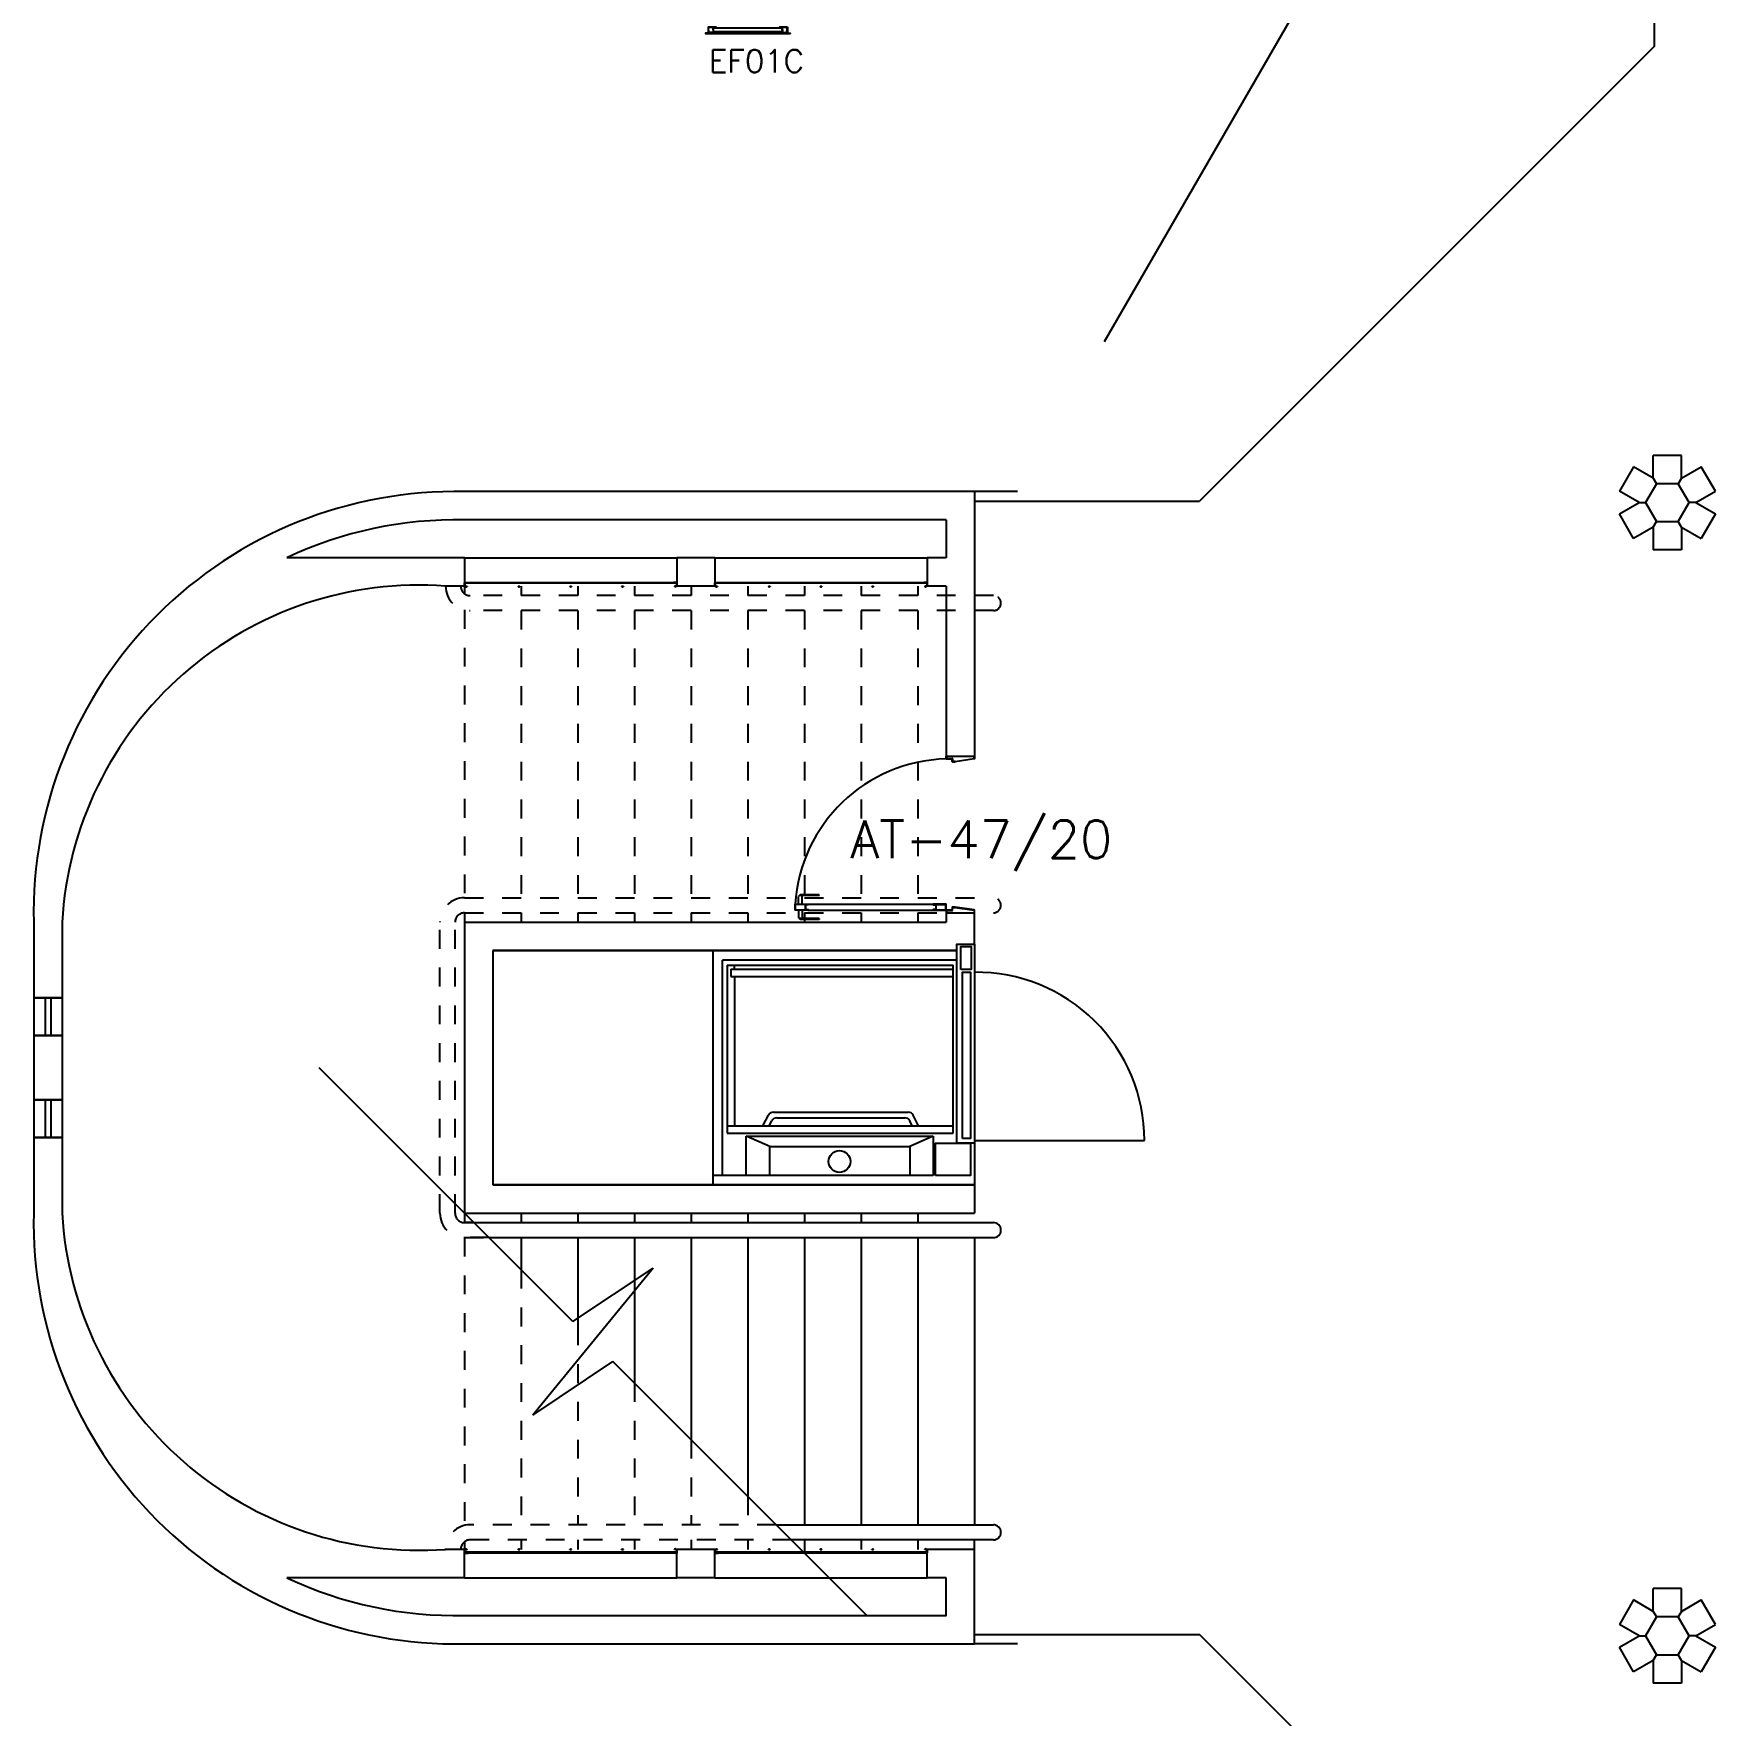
# Model space of a CAD drawing. Header units: millimetres. Extents: x 2046 to 2564, y 885 to 1120.
# Drawn here: x 2273.51 to 2282.41, y 940.35 to 949.25 of the extents above; entities that cross this region are included whole.
import ezdxf

# ---------------------------------------------------------------- set-up
doc = ezdxf.new("R2010")
doc.units = ezdxf.units.MM
doc.header["$LTSCALE"] = 10
doc.linetypes.add('DASHDOT2', pattern=[0.5, 0.25, -0.125, 0, -0.125])
doc.linetypes.add('HIDDEN', pattern=[0.375, 0.25, -0.125])
for name, color, linetype in [('AR-ALV-C', 2, 'Continuous'), ('AR-ALV-H', 1, 'Continuous'), ('AR-ALV-V', 2, 'Continuous'), ('AR-CORRIMAO-V', 52, 'Continuous'), ('AR-DASH', 1, 'DASHDOT2'), ('AR-ELEV1', 1, 'Continuous'), ('AR-ELEV2', 2, 'Continuous'), ('AR-ELEV3', 2, 'Continuous'), ('AR-ELEVADOR', 1, 'Continuous'), ('AR-ESQ', 1, 'Continuous'), ('AR-ESQUADRIA-C', 1, 'Continuous'), ('AR-ESTMA-C', 3, 'Continuous'), ('AR-PISO', 1, 'Continuous'), ('AR-PISO-V1', 2, 'Continuous'), ('AR-PROJ', 1, 'HIDDEN'), ('AR-REV', 2, 'Continuous'), ('DET-ESQ-V01', 1, 'Continuous'), ('DET-VIDRO-FERR-V', 2, 'Continuous'), ('DT-ESQ-CHAPA DOBRADA-C', 1, 'Continuous'), ('DT-ESQ-CHAPA DOBRADA-V', 2, 'Continuous'), ('DT-ESQ-PERFIL CADEIRA-C', 2, 'Continuous'), ('DT-ESQ-PERFIL CADEIRA-V', 1, 'Continuous'), ('DT-ESQ-PERFIL U-C', 2, 'Continuous'), ('DT-ESQ-VENEZIANA-C', 1, 'Continuous'), ('DT-ESQ-VENEZIANA-V', 1, 'Continuous'), ('DT-TXTESQ', 2, 'Continuous'), ('DT-TXTMOD', 1, 'Continuous'), ('ENDEREÇO', 2, 'Continuous'), ('maçaneta', 1, 'Continuous'), ('projeção', 1, 'HIDDEN')]:
    doc.layers.add(name, color=color, linetype=linetype)
doc.styles.add('S10', font='simplex.shx', dxfattribs={"height": 0.1})
doc.styles.add('S12', font='simplex.shx', dxfattribs={"width": 1.1, "height": 0.12})
doc.styles.add('UNB1-100', font='simplex.shx', dxfattribs={"height": 0.2})

# ---------------------------------------------------------------- blocks, each defined once
blk = doc.blocks.new('EF01C-P')
at = {"layer": 'DT-ESQ-PERFIL CADEIRA-C', "ltscale": 0.1}
for points in [[(0.01, 0.0015), (0.01, 0.003), (0.0015, 0.003, 1), (0.0015, 0), (0.015, 0, 0.414214), (0.0165, 0.0015), (0.0165, 0.0335), (0.043, 0.0335)], [(0.043, 0.0065), (0.018, 0.0065), (0.018, 0.0165), (0.0165, 0.0165), (0.0165, 0.0065, 0.414214), (0.018, 0.005), (0.043, 0.005), (0.0565, 0.005, 1), (0.0565, 0.008), (0.043, 0.008), (0.043, 0.02), (0.043, 0.032), (0.0565, 0.032, 1), (0.0565, 0.035), (0.043, 0.035), (0.0165, 0.035, 0.414214), (0.015, 0.0335), (0.015, 0.0015), (0.0015, 0.0015)], [(0.0415, 0.02), (0.0415, 0.032, -0.414214), (0.043, 0.0335), (0.0565, 0.0335)], [(0.0415, 0.02), (0.0415, 0.008, 0.414214), (0.043, 0.0065), (0.0565, 0.0065)], [(0.407, 0.0065), (0.432, 0.0065), (0.432, 0.0165), (0.4335, 0.0165), (0.4335, 0.0065, -0.414214), (0.432, 0.005), (0.407, 0.005), (0.3935, 0.005, -1), (0.3935, 0.008), (0.407, 0.008), (0.407, 0.02), (0.407, 0.032), (0.3935, 0.032, -1), (0.3935, 0.035), (0.407, 0.035), (0.4335, 0.035, -0.414214), (0.435, 0.0335), (0.435, 0.0015), (0.4485, 0.0015)], [(0.4085, 0.02), (0.4085, 0.032, 0.414214), (0.407, 0.0335), (0.3935, 0.0335)], [(0.4085, 0.02), (0.4085, 0.008, -0.414214), (0.407, 0.0065), (0.3935, 0.0065)], [(0.44, 0.0015), (0.44, 0.003), (0.4485, 0.003, -1), (0.4485, 0), (0.435, 0, -0.414214), (0.4335, 0.0015), (0.4335, 0.0335), (0.407, 0.0335)]]:
    blk.add_lwpolyline(points, format="xyb", dxfattribs=at)
at = {"layer": 'DT-ESQ-PERFIL CADEIRA-V', "ltscale": 0.1}
blk.add_line((0.015, 0), (0.435, 0), dxfattribs=at)
at = {"layer": 'DT-ESQ-VENEZIANA-C', "ltscale": 0.1}
for p, q in [((0.043, 0.0105), (0.407, 0.0105)), ((0.043, 0.009), (0.407, 0.009))]:
    blk.add_line(p, q, dxfattribs=at)
at = {"layer": 'DT-ESQ-VENEZIANA-V', "ltscale": 0.1}
blk.add_line((0.043, 0.031), (0.407, 0.031), dxfattribs=at)
at = {"layer": 'DT-TXTESQ', "ltscale": 0.1, "style": 'S12'}
blk.add_text('EF01C', height=0.12, dxfattribs=at).set_placement((0.0192, -0.205))
at = {"layer": 'DT-TXTMOD', "ltscale": 0.1, "style": 'S10', "flags": 3}
blk.add_attdef('EF01C', (0.0208, -0.14), '', height=0.1, dxfattribs=at)
blk = doc.blocks.new('elev-plataforma-planta')
at = {"layer": 'AR-ELEV1'}
for p, q in [((0.3124, 1.3098), (0.3124, 0.1133)), ((1.1024, 1.2698), (0.3124, 1.2698)), ((1.1024, 1.2898), (1.1024, 0.1133)), ((1.1424, 1.2898), (1.1024, 1.2898)), ((1.1424, 1.2898), (1.1424, 0.1133)), ((1.1424, 1.2698), (1.1624, 1.2698)), ((0.05, 1.2094), (0.2579, 1.2094)), ((0.2027, 1.0831), (0.2579, 1.2094)), ((0.2579, 1.2094), (0.2579, 0.218)), ((0.0527, 1.0831), (0.2027, 1.0831)), ((0.2027, 1.0831), (0.2027, 0.3416)), ((0.3124, 1.0862), (0.3384, 1.0728)), ((0.3126, 1.1199), (0.3684, 1.0911)), ((0.3546, 1.0462), (0.3546, 0.3693)), ((0.3846, 1.0645), (0.3846, 0.351)), ((0.2027, 0.3416), (0.0527, 0.3416)), ((0.2579, 0.218), (0.2027, 0.3416)), ((0.3124, 0.3293), (0.3384, 0.3427)), ((0.3126, 0.2956), (0.3684, 0.3244)), ((0.2579, 0.218), (0.05, 0.218))]:
    blk.add_line(p, q, dxfattribs=at)
blk.add_lwpolyline([(1.1404, 0.0726), (1.2614, 0.0726), (1.2614, 0.0181), (1.1404, 0.0181)], close=True, dxfattribs=at)
blk.add_circle((0.1233, 0.715), 0.0578, dxfattribs=at)
for centre, start, end in [((0.3246, 1.0462), 0, 62.73251), ((0.3546, 1.0645), 0, 62.73251), ((0.3246, 0.3693), 297.26749, 0), ((0.3546, 0.351), 297.26749, 0)]:
    blk.add_arc(centre, 0.03, start, end, dxfattribs=at)
at = {"layer": 'AR-ELEV2'}
for p, q in [((1.1624, 1.3098), (0.2724, 1.3098)), ((0.2724, 1.3098), (0.2724, 0.1133)), ((1.1624, 1.3098), (1.1624, 0.1133)), ((0.2724, 0.1133), (0.3124, 0.1133)), ((0.3124, 0.1133), (1.1024, 0.1133)), ((1.1024, 0.1133), (1.1624, 0.1133))]:
    blk.add_line(p, q, dxfattribs=at)
for points in [[(0.05, 0.2056), (0.2212, 0.2056), (0.2212, 0.0211), (0.05, 0.0211)], [(0.2212, 0.0938), (1.2735, 0.0938), (1.2735, 0), (0.2212, 0)]]:
    blk.add_lwpolyline(points, close=True, dxfattribs=at)
at = {"layer": 'AR-ELEV3'}
for p, q in [((0, 0), (0, 1.3841)), ((0, 1.3841), (1.2397, 1.3841)), ((0.05, 0.218), (0.05, 1.3841)), ((1.2397, 0.0938), (1.2397, 1.3841)), ((0.05, 1.3341), (1.1897, 1.3341)), ((1.1897, 0.0938), (1.1897, 1.3341)), ((0.2212, 0), (0, 0))]:
    blk.add_line(p, q, dxfattribs=at)
blk.add_lwpolyline([(0.2454, 0.0635), (1.1253, 0.0635), (1.1253, 0.0211), (0.2454, 0.0211)], close=True, dxfattribs=at)
at = {"layer": 'projeção'}
blk.add_line((0.2353, 0), (0.2353, -0.9), dxfattribs=at)
blk.add_arc((0.2338, -0.0085), 0.8915, 270.09457, 0.5456, dxfattribs=at)
blk = doc.blocks.new('pilar15')
at = {"layer": 'AR-ESTMA-C'}
for p, q in [((-0.179, 0.19), (-0.254, 0.06)), ((-0.075, 0.1299), (-0.179, 0.19)), ((0.075, 0.25), (-0.075, 0.25)), ((-0.075, 0.1299), (-0.075, 0.25)), ((0.075, 0.1299), (0.075, 0.25)), ((0.075, 0.1299), (0.179, 0.19)), ((0.254, 0.06), (0.179, 0.19)), ((-0.075, 0.1299), (-0.0577, 0.1)), ((0.075, 0.1299), (0.0577, 0.1)), ((-0.15, 0), (-0.254, 0.06)), ((-0.254, -0.06), (-0.15, 0)), ((-0.15, 0), (-0.1155, 0)), ((0.15, 0), (0.1155, 0)), ((0.15, 0), (0.254, 0.06)), ((0.15, 0), (0.254, -0.06)), ((-0.179, -0.19), (-0.254, -0.06)), ((0.254, -0.06), (0.179, -0.19)), ((-0.075, -0.1299), (-0.179, -0.19)), ((-0.075, -0.1299), (-0.0577, -0.1)), ((-0.075, -0.1299), (-0.075, -0.25)), ((0.075, -0.1299), (0.0577, -0.1)), ((0.075, -0.1299), (0.179, -0.19)), ((0.075, -0.1299), (0.075, -0.25)), ((0.075, -0.25), (-0.075, -0.25))]:
    blk.add_line(p, q, dxfattribs=at)
blk.add_lwpolyline([(0.0577, 0.1), (-0.0577, 0.1), (-0.1155, 0), (-0.0577, -0.1), (0.0577, -0.1), (0.1155, 0)], close=True, dxfattribs=at)
blk = doc.blocks.new('ef164')
at = {"layer": 'DET-ESQ-V01'}
for p, q in [((0.004, 0), (0.014, 0)), ((0.004, 0), (0.004, -0.0018)), ((0.004, -0.0018), (0.014, -0.0018)), ((0.006, -0.0018), (0.012, -0.0018)), ((0.0088, -0.0028), (0.0092, -0.0028)), ((0.0088, -0.0028), (0.0088, -0.0038)), ((0.0092, -0.0028), (0.0092, -0.0038)), ((0.014, 0), (0.014, -0.0018)), ((0.2837, 0), (0.2937, 0)), ((0.2837, 0), (0.2837, -0.0018)), ((0.2837, -0.0018), (0.2937, -0.0018)), ((0.2837, -0.0018), (0.2837, -0.0018)), ((0.2857, -0.0018), (0.2917, -0.0018)), ((0.2885, -0.0028), (0.2889, -0.0028)), ((0.2885, -0.0028), (0.2885, -0.0038)), ((0.2889, -0.0028), (0.2889, -0.0038)), ((0.2937, 0), (0.2937, -0.0018)), ((0.5575, 0), (0.5675, 0)), ((0.5575, 0), (0.5575, -0.0018)), ((0.5575, -0.0018), (0.5675, -0.0018)), ((0.5575, -0.0018), (0.5575, -0.0018)), ((0.5595, -0.0018), (0.5655, -0.0018)), ((0.5623, -0.0028), (0.5627, -0.0028)), ((0.5623, -0.0028), (0.5623, -0.0038)), ((0.5627, -0.0028), (0.5627, -0.0038)), ((0.5675, 0), (0.5675, -0.0018)), ((0.8312, 0), (0.8412, 0)), ((0.8312, 0), (0.8312, -0.0018)), ((0.8312, -0.0018), (0.8412, -0.0018)), ((0.8312, -0.0018), (0.8312, -0.0018)), ((0.8332, -0.0018), (0.8392, -0.0018)), ((0.836, -0.0028), (0.8364, -0.0028)), ((0.836, -0.0028), (0.836, -0.0038)), ((0.8364, -0.0028), (0.8364, -0.0038)), ((0.8412, 0), (0.8412, -0.0018)), ((1.1215, 0), (1.1115, 0)), ((1.1115, 0), (1.1115, -0.0018)), ((1.1215, -0.0018), (1.1115, -0.0018)), ((1.1195, -0.0018), (1.1135, -0.0018)), ((1.1167, -0.0028), (1.1163, -0.0028)), ((1.1163, -0.0028), (1.1163, -0.0038)), ((1.1167, -0.0028), (1.1167, -0.0038)), ((1.1215, 0), (1.1215, -0.0018)), ((1.1215, -0.0018), (1.1215, -0.0018))]:
    blk.add_line(p, q, dxfattribs=at)
for centre, start, end in [((0.009, -0.0006), 202.61986, 266.47188), ((0.009, -0.0006), 273.52812, 337.38014), ((0.2887, -0.0006), 202.61986, 266.47188), ((0.2887, -0.0006), 273.52812, 337.38014), ((0.5625, -0.0006), 202.61986, 266.47188), ((0.5625, -0.0006), 273.52812, 337.38014), ((0.8362, -0.0006), 202.61986, 266.47188), ((0.8362, -0.0006), 273.52812, 337.38014), ((1.1165, -0.0006), 202.61986, 266.47188), ((1.1165, -0.0006), 273.52812, 337.38014)]:
    blk.add_arc(centre, 0.00325, start, end, dxfattribs=at)
at = {"layer": 'DT-ESQ-CHAPA DOBRADA-C', "ltscale": 0.1}
blk.add_line((1.122, 0.0165), (0.003, 0.0165), dxfattribs=at)
blk.add_lwpolyline([(0.003, 0.018), (1.122, 0.018, -1), (1.122, 0.015), (0.003, 0.015, -1)], format="xyb", close=True, dxfattribs=at)
at = {"layer": 'DT-ESQ-PERFIL U-C', "ltscale": 0.1}
for p, q in [((0, 0), (0, 0.018)), ((0, 0.018), (0, 0.016)), ((0, 0.016), (0, 0.018)), ((0, 0), (0.0015, 0)), ((0.0015, 0.0195), (0.019, 0.0195)), ((0.0015, 0.016), (0.0015, 0.018)), ((0.019, 0.018), (0.0015, 0.018)), ((0.0015, 0.018), (0.0015, 0)), ((0.0015, 0.018), (0.0015, 0.016)), ((0.019, 0.018), (0.019, 0.0195)), ((1.1235, 0.0195), (1.106, 0.0195)), ((1.106, 0.018), (1.106, 0.0195)), ((1.106, 0.018), (1.1235, 0.018)), ((1.1235, 0.018), (1.1235, 0)), ((1.125, 0), (1.125, 0.018)), ((1.125, 0), (1.1235, 0))]:
    blk.add_line(p, q, dxfattribs=at)
for centre, start, end in [((0.0015, 0.018), 90, 180), ((1.1235, 0.018), 0, 90)]:
    blk.add_arc(centre, 0.0015, start, end, dxfattribs=at)

msp = doc.modelspace()

# ---------------------------------------------------------------- linework, layer by layer
at = {"layer": 'AR-ALV-C'}
for p, q in [((2278.4859, 946.8274), (2278.4859, 945.4274)), ((2278.4859, 946.8274), (2278.4859, 945.4274)), ((2278.4859, 946.8274), (2278.4859, 945.4274)), ((2278.3359, 946.6774), (2278.3359, 946.4774)), ((2278.3359, 946.6774), (2278.3359, 946.4774)), ((2278.3359, 946.6774), (2278.3359, 946.4774)), ((2275.7859, 946.4774), (2274.8462, 946.4774)), ((2275.7859, 946.4774), (2274.8462, 946.4774)), ((2275.7859, 946.4774), (2274.8462, 946.4774)), ((2275.7859, 946.4774), (2275.7859, 946.3274)), ((2275.7859, 946.4774), (2275.7859, 946.3274)), ((2275.7859, 946.4774), (2275.7859, 946.3274)), ((2276.9109, 946.4774), (2276.9109, 946.3274)), ((2277.1109, 946.4774), (2276.9109, 946.4774)), ((2276.9109, 946.4774), (2276.9109, 946.3274)), ((2277.1109, 946.4774), (2276.9109, 946.4774)), ((2276.9109, 946.4774), (2276.9109, 946.3274)), ((2277.1109, 946.4774), (2276.9109, 946.4774)), ((2277.1109, 946.4774), (2277.1109, 946.3274)), ((2277.1109, 946.4774), (2277.1109, 946.3274)), ((2277.1109, 946.4774), (2277.1109, 946.3274)), ((2278.3359, 946.4774), (2278.2359, 946.4774)), ((2278.2359, 946.4774), (2278.2359, 946.3274)), ((2278.3359, 946.4774), (2278.2359, 946.4774)), ((2278.2359, 946.4774), (2278.2359, 946.3274)), ((2278.3359, 946.4774), (2278.2359, 946.4774)), ((2278.2359, 946.4774), (2278.2359, 946.3274)), ((2275.7859, 946.3274), (2275.6859, 946.3274)), ((2275.7859, 946.3274), (2275.6859, 946.3274)), ((2275.7859, 946.3274), (2275.6859, 946.3274)), ((2277.1109, 946.3274), (2276.9109, 946.3274)), ((2277.1109, 946.3274), (2276.9109, 946.3274)), ((2277.1109, 946.3274), (2276.9109, 946.3274)), ((2278.3359, 946.3274), (2278.2359, 946.3274)), ((2278.3359, 946.3274), (2278.2359, 946.3274)), ((2278.3359, 946.3274), (2278.2359, 946.3274)), ((2278.3359, 946.3274), (2278.3359, 945.4274)), ((2278.3359, 946.3274), (2278.3359, 945.4274)), ((2278.3359, 946.3274), (2278.3359, 945.4274)), ((2278.3359, 945.4274), (2278.4859, 945.4274)), ((2278.3359, 945.4274), (2278.4859, 945.4274)), ((2275.7859, 944.5472), (2275.7859, 943.0076)), ((2275.7859, 944.5472), (2275.7859, 943.0076)), ((2275.7859, 944.5472), (2278.3359, 944.5472)), ((2275.7859, 944.5472), (2275.7859, 943.0076)), ((2275.7859, 944.5472), (2278.3359, 944.5472)), ((2278.3359, 944.5974), (2278.4859, 944.5974)), ((2278.3359, 944.5974), (2278.3359, 944.5472)), ((2278.3359, 944.5974), (2278.4859, 944.5974)), ((2278.3359, 944.5974), (2278.3359, 944.5472)), ((2278.3359, 944.5974), (2278.4859, 944.5974)), ((2278.3359, 944.5974), (2278.3359, 944.5472)), ((2278.4859, 944.4311), (2278.4859, 944.5972)), ((2278.4859, 944.4311), (2278.4859, 944.5972)), ((2278.4859, 944.4311), (2278.4859, 944.5972)), ((2275.9359, 944.3972), (2275.9359, 943.1576)), ((2275.9359, 944.3972), (2275.9359, 943.1576)), ((2275.9359, 944.3972), (2278.3922, 944.3972)), ((2275.9359, 944.3972), (2275.9359, 943.1576)), ((2278.3922, 944.3972), (2275.9359, 944.3972)), ((2273.5058, 944.1472), (2273.6558, 944.1472)), ((2273.6558, 944.1472), (2273.5058, 944.1472)), ((2273.5058, 943.9472), (2273.6558, 943.9472)), ((2273.6558, 943.9472), (2273.5058, 943.9472)), ((2273.5058, 943.6073), (2273.6558, 943.6073)), ((2273.6558, 943.6073), (2273.5058, 943.6073)), ((2273.5058, 943.4073), (2273.6558, 943.4073)), ((2273.6558, 943.4073), (2273.5058, 943.4073)), ((2275.9359, 943.1576), (2278.4859, 943.1576)), ((2278.4859, 943.1576), (2275.9359, 943.1576)), ((2278.4859, 943.1576), (2278.4859, 943.0076)), ((2278.4859, 943.1576), (2278.4859, 943.0076)), ((2278.4859, 943.1576), (2278.4859, 943.0076)), ((2275.7859, 943.0076), (2278.4859, 943.0076)), ((2275.7859, 943.0076), (2278.4859, 943.0076)), ((2275.7859, 941.2274), (2275.6859, 941.2274)), ((2275.7859, 941.2274), (2275.6859, 941.2274)), ((2275.7859, 941.2274), (2275.6859, 941.2274)), ((2275.7859, 941.0774), (2275.7859, 941.2274)), ((2275.7859, 941.0774), (2275.7859, 941.2274)), ((2275.7859, 941.0774), (2275.7859, 941.2274)), ((2276.9109, 941.0774), (2276.9109, 941.2274)), ((2277.1109, 941.2274), (2276.9109, 941.2274)), ((2276.9109, 941.0774), (2276.9109, 941.2274)), ((2277.1109, 941.2274), (2276.9109, 941.2274)), ((2276.9109, 941.0774), (2276.9109, 941.2274)), ((2277.1109, 941.2274), (2276.9109, 941.2274)), ((2277.1109, 941.0774), (2277.1109, 941.2274)), ((2277.1109, 941.0774), (2277.1109, 941.2274)), ((2277.1109, 941.0774), (2277.1109, 941.2274)), ((2278.4859, 941.2274), (2278.2359, 941.2274)), ((2278.2359, 941.0774), (2278.2359, 941.2274)), ((2278.4859, 941.2274), (2278.2359, 941.2274)), ((2278.2359, 941.0774), (2278.2359, 941.2274)), ((2278.4859, 941.2274), (2278.2359, 941.2274)), ((2278.2359, 941.0774), (2278.2359, 941.2274)), ((2278.4859, 940.7274), (2278.4859, 941.2274)), ((2278.4859, 940.7274), (2278.4859, 941.2274)), ((2278.4859, 940.7274), (2278.4859, 941.2274)), ((2275.7859, 941.0774), (2274.8462, 941.0774)), ((2275.7859, 941.0774), (2274.8462, 941.0774)), ((2275.7859, 941.0774), (2274.8462, 941.0774)), ((2277.1109, 941.0774), (2276.9109, 941.0774)), ((2277.1109, 941.0774), (2276.9109, 941.0774)), ((2277.1109, 941.0774), (2276.9109, 941.0774)), ((2278.3359, 941.0774), (2278.2359, 941.0774)), ((2278.3359, 941.0774), (2278.2359, 941.0774)), ((2278.3359, 941.0774), (2278.2359, 941.0774))]:
    msp.add_line(p, q, dxfattribs=at)
for points in [[(2278.4859, 946.8274), (2275.7859, 946.8274, 0.426898), (2273.5058, 944.5472), (2273.5058, 944.1472)], [(2278.4859, 946.8274), (2275.7859, 946.8274, 0.426898), (2273.5058, 944.5472), (2273.5058, 944.1472)], [(2278.4859, 946.8274), (2275.7859, 946.8274, 0.426898), (2273.5058, 944.5472), (2273.5058, 944.1472)], [(2278.3359, 946.6774), (2275.7859, 946.6774, 0.116908), (2274.8462, 946.4774)], [(2278.3359, 946.6774), (2275.7859, 946.6774, 0.116908), (2274.8462, 946.4774)], [(2278.3359, 946.6774), (2275.7859, 946.6774, 0.116908), (2274.8462, 946.4774)], [(2273.5058, 943.4073), (2273.5058, 943.0076, 0.426898), (2275.7859, 940.7274), (2278.4859, 940.7274)], [(2273.5058, 943.4073), (2273.5058, 943.0076, 0.426898), (2275.7859, 940.7274), (2278.4859, 940.7274)], [(2273.5058, 943.4073), (2273.5058, 943.0076, 0.426898), (2275.7859, 940.7274), (2278.4859, 940.7274)], [(2274.8462, 941.0774, 0.116908), (2275.7859, 940.8774), (2278.3359, 940.8774), (2278.3359, 941.0774)], [(2274.8462, 941.0774, 0.116908), (2275.7859, 940.8774), (2278.3359, 940.8774), (2278.3359, 941.0774)], [(2274.8462, 941.0774, 0.116908), (2275.7859, 940.8774), (2278.3359, 940.8774), (2278.3359, 941.0774)]]:
    msp.add_lwpolyline(points, format="xyb", dxfattribs=at)
for points in [[(2273.6558, 944.5472), (2273.6558, 944.1472)], [(2273.6558, 944.5472), (2273.6558, 944.1472)], [(2273.6558, 944.5472), (2273.6558, 944.1472)], [(2273.5058, 944.0274), (2273.5058, 943.5274)], [(2273.5058, 944.0274), (2273.5058, 943.5274)], [(2273.5058, 944.0274), (2273.5058, 943.5274)], [(2273.6558, 944.0274), (2273.6558, 943.5274)], [(2273.6558, 944.0274), (2273.6558, 943.5274)], [(2273.6558, 944.0274), (2273.6558, 943.5274)], [(2273.6558, 943.4073), (2273.6558, 943.0076)], [(2273.6558, 943.4073), (2273.6558, 943.0076)], [(2273.6558, 943.4073), (2273.6558, 943.0076)]]:
    msp.add_lwpolyline(points, dxfattribs=at)
for centre, start, end in [((2275.5464, 944.4389), 85.77265, 176.71966), ((2275.5464, 944.4389), 85.77265, 176.71966), ((2275.5464, 944.4389), 85.77265, 176.71966), ((2275.5464, 943.1159), 183.28034, 274.22735), ((2275.5464, 943.1159), 183.28034, 274.22735), ((2275.5464, 943.1159), 183.28034, 274.22735)]:
    msp.add_arc(centre, 1.8937, start, end, dxfattribs=at)
at = {"layer": 'AR-ALV-H'}
msp.add_arc((2278.3569, 944.5905), 0.8221, 91.46101, 176.31413, dxfattribs=at)
msp.add_arc((2278.3569, 944.5905), 0.8221, 91.46101, 176.31413, dxfattribs=at)
msp.add_arc((2278.3569, 944.5905), 0.8221, 91.46101, 176.31413, dxfattribs=at)
at = {"layer": 'AR-ALV-V'}
for p, q in [((2275.7859, 946.4774), (2276.9109, 946.4774)), ((2275.7859, 946.4774), (2276.9109, 946.4774)), ((2275.7859, 946.4774), (2276.9109, 946.4774)), ((2277.1109, 946.4774), (2278.2359, 946.4774)), ((2277.1109, 946.4774), (2278.2359, 946.4774)), ((2277.1109, 946.4774), (2278.2359, 946.4774)), ((2275.7859, 941.0774), (2276.9109, 941.0774)), ((2275.7859, 941.0774), (2276.9109, 941.0774)), ((2275.7859, 941.0774), (2276.9109, 941.0774)), ((2277.1109, 941.0774), (2278.2359, 941.0774)), ((2277.1109, 941.0774), (2278.2359, 941.0774)), ((2277.1109, 941.0774), (2278.2359, 941.0774))]:
    msp.add_line(p, q, dxfattribs=at)
at = {"layer": 'AR-ALV-V', "ltscale": 0.25}
for p, q in [((2273.5058, 944.1472), (2273.5058, 943.9472)), ((2273.5058, 944.1472), (2273.5058, 943.9472)), ((2273.5058, 944.1472), (2273.5058, 943.9472)), ((2273.6558, 944.1472), (2273.6558, 943.9472)), ((2273.6558, 944.1472), (2273.6558, 943.9472)), ((2273.6558, 944.1472), (2273.6558, 943.9472)), ((2273.5058, 943.6073), (2273.5058, 943.4073)), ((2273.5058, 943.6073), (2273.5058, 943.4073)), ((2273.5058, 943.6073), (2273.5058, 943.4073)), ((2273.6558, 943.6073), (2273.6558, 943.4073)), ((2273.6558, 943.6073), (2273.6558, 943.4073)), ((2273.6558, 943.6073), (2273.6558, 943.4073))]:
    msp.add_line(p, q, dxfattribs=at)
at = {"layer": 'AR-CORRIMAO-V'}
for p, q in [((2276.36, 942.4335), (2275.016, 943.7775)), ((2276.36, 942.4335), (2275.016, 943.7775)), ((2276.36, 942.4335), (2275.016, 943.7775)), ((2275.8359, 942.9576), (2278.5859, 942.9576)), ((2275.8359, 942.9576), (2278.5859, 942.9576)), ((2275.9159, 942.8776), (2278.5859, 942.8776)), ((2275.9159, 942.8776), (2278.5859, 942.8776)), ((2277.4361, 941.3574), (2278.5859, 941.3574)), ((2277.4361, 941.3574), (2278.5859, 941.3574)), ((2277.4361, 941.3574), (2278.5859, 941.3574)), ((2278.5859, 941.2774), (2277.5161, 941.2774)), ((2278.5859, 941.2774), (2277.5161, 941.2774)), ((2278.5859, 941.2774), (2277.5161, 941.2774))]:
    msp.add_line(p, q, dxfattribs=at)
for centre in [(2278.5859, 942.9176), (2278.5859, 942.9176), (2278.5859, 942.9176), (2278.5859, 941.3174), (2278.5859, 941.3174), (2278.5859, 941.3174)]:
    msp.add_arc(centre, 0.04, 270, 90, dxfattribs=at)
at = {"layer": 'AR-DASH'}
for p, q in [((2276.7843, 942.7163), (2276.1479, 941.9385)), ((2276.7843, 942.7163), (2276.1479, 941.9385)), ((2276.7843, 942.7163), (2276.1479, 941.9385)), ((2276.36, 942.4335), (2276.7843, 942.7163)), ((2276.36, 942.4335), (2276.7843, 942.7163)), ((2276.36, 942.4335), (2276.7843, 942.7163)), ((2276.1479, 941.9385), (2276.5721, 942.2214)), ((2276.1479, 941.9385), (2276.5721, 942.2214)), ((2276.1479, 941.9385), (2276.5721, 942.2214)), ((2277.9161, 940.8774), (2276.5721, 942.2214)), ((2277.9161, 940.8774), (2276.5721, 942.2214)), ((2277.9161, 940.8774), (2276.5721, 942.2214))]:
    msp.add_line(p, q, dxfattribs=at)
at = {"layer": 'AR-ESQUADRIA-C', "ltscale": 0.25}
for p, q in [((2273.5658, 944.1472), (2273.5658, 943.9472)), ((2273.5658, 944.1472), (2273.5658, 943.9472)), ((2273.5658, 944.1472), (2273.5658, 943.9472)), ((2273.5958, 944.1472), (2273.5958, 943.9472)), ((2273.5958, 944.1472), (2273.5958, 943.9472)), ((2273.5958, 944.1472), (2273.5958, 943.9472)), ((2273.5658, 943.6073), (2273.5658, 943.4073)), ((2273.5658, 943.6073), (2273.5658, 943.4073)), ((2273.5658, 943.6073), (2273.5658, 943.4073)), ((2273.5958, 943.6073), (2273.5958, 943.4073)), ((2273.5958, 943.6073), (2273.5958, 943.4073)), ((2273.5958, 943.6073), (2273.5958, 943.4073))]:
    msp.add_line(p, q, dxfattribs=at)
at = {"layer": 'AR-PISO'}
for p, q in [((2282.0859, 949.1857), (2282.0859, 952.4787)), ((2282.0859, 949.1857), (2282.0859, 952.4787)), ((2282.0859, 949.1857), (2282.0859, 952.4787)), ((2282.0859, 949.1857), (2279.6776, 946.7774)), ((2282.0859, 949.1857), (2279.6776, 946.7774)), ((2282.0859, 949.1857), (2279.6776, 946.7774)), ((2278.4859, 946.7774), (2279.6776, 946.7774)), ((2278.4859, 946.7774), (2279.6776, 946.7774)), ((2278.4859, 946.7774), (2279.6776, 946.7774)), ((2278.4859, 940.7774), (2279.6776, 940.7774)), ((2278.4859, 940.7774), (2279.6776, 940.7774)), ((2282.0859, 938.3691), (2279.6776, 940.7774)), ((2282.0859, 938.3691), (2279.6776, 940.7774)), ((2282.0859, 938.3691), (2279.6776, 940.7774))]:
    msp.add_line(p, q, dxfattribs=at)
at = {"layer": 'AR-PISO-V1'}
for p, q in [((2276.0859, 943.0076), (2276.0859, 942.9576)), ((2276.0859, 943.0076), (2276.0859, 942.9576)), ((2276.0859, 943.0076), (2276.0859, 942.9576)), ((2276.3859, 943.0076), (2276.3859, 942.9576)), ((2276.3859, 943.0076), (2276.3859, 942.9576)), ((2276.3859, 943.0076), (2276.3859, 942.9576)), ((2276.6859, 943.0076), (2276.6859, 942.9576)), ((2276.6859, 943.0076), (2276.6859, 942.9576)), ((2276.6859, 943.0076), (2276.6859, 942.9576)), ((2276.9859, 943.0076), (2276.9859, 942.9576)), ((2276.9859, 943.0076), (2276.9859, 942.9576)), ((2276.9859, 943.0076), (2276.9859, 942.9576)), ((2277.2859, 943.0076), (2277.2859, 942.9576)), ((2277.2859, 943.0076), (2277.2859, 942.9576)), ((2277.2859, 943.0076), (2277.2859, 942.9576)), ((2277.5859, 943.0076), (2277.5859, 942.9576)), ((2277.5859, 943.0076), (2277.5859, 942.9576)), ((2277.5859, 943.0076), (2277.5859, 942.9576)), ((2277.8859, 943.0076), (2277.8859, 942.9576)), ((2277.8859, 943.0076), (2277.8859, 942.9576)), ((2277.8859, 943.0076), (2277.8859, 942.9576)), ((2278.1859, 943.0076), (2278.1859, 942.9576)), ((2278.1859, 943.0076), (2278.1859, 942.9576)), ((2278.1859, 943.0076), (2278.1859, 942.9576)), ((2276.0859, 942.8776), (2276.0859, 942.7076)), ((2276.0859, 942.8776), (2276.0859, 942.7076)), ((2276.0859, 942.8776), (2276.0859, 942.7076)), ((2276.3859, 942.8776), (2276.3859, 942.4076)), ((2276.3859, 942.8776), (2276.3859, 942.4076)), ((2276.3859, 942.8776), (2276.3859, 942.4076)), ((2276.6859, 942.8776), (2276.6859, 942.0851)), ((2276.6859, 942.8776), (2276.6859, 942.0851)), ((2276.6859, 942.8776), (2276.6859, 942.0851)), ((2276.9859, 942.8776), (2276.9859, 941.8076)), ((2276.9859, 942.8776), (2276.9859, 941.8076)), ((2276.9859, 942.8776), (2276.9859, 941.8076)), ((2277.2859, 942.8776), (2277.2859, 941.4914)), ((2277.2859, 942.8776), (2277.2859, 941.4914)), ((2277.2859, 942.8776), (2277.2859, 941.4914)), ((2277.5859, 942.8776), (2277.5859, 941.3574)), ((2277.5859, 942.8776), (2277.5859, 941.3574)), ((2277.5859, 942.8776), (2277.5859, 941.3574)), ((2277.8859, 942.8776), (2277.8859, 941.3574)), ((2277.8859, 942.8776), (2277.8859, 941.3574)), ((2277.8859, 942.8776), (2277.8859, 941.3574)), ((2278.1859, 942.8776), (2278.1859, 941.3574)), ((2278.1859, 942.8776), (2278.1859, 941.3574)), ((2278.1859, 942.8776), (2278.1859, 941.3574)), ((2278.4859, 942.8776), (2278.4859, 941.3574)), ((2278.4859, 942.8776), (2278.4859, 941.3574)), ((2278.4859, 942.8776), (2278.4859, 941.3574)), ((2277.5859, 941.2774), (2277.5859, 941.2076)), ((2277.5859, 941.2774), (2277.5859, 941.2076)), ((2277.5859, 941.2774), (2277.5859, 941.2076)), ((2277.8859, 941.2774), (2277.8859, 941.2274)), ((2277.8859, 941.2774), (2277.8859, 941.2274)), ((2277.8859, 941.2774), (2277.8859, 941.2274)), ((2278.1859, 941.2774), (2278.1859, 941.2274)), ((2278.1859, 941.2774), (2278.1859, 941.2274)), ((2278.1859, 941.2774), (2278.1859, 941.2274)), ((2278.4859, 941.2274), (2278.4859, 941.2774)), ((2278.4859, 941.2274), (2278.4859, 941.2774)), ((2278.4859, 941.2274), (2278.4859, 941.2774))]:
    msp.add_line(p, q, dxfattribs=at)
at = {"layer": 'AR-PROJ'}
for p, q in [((2280.4218, 949.7855), (2278.7139, 946.8274)), ((2280.4218, 949.7855), (2278.7139, 946.8274)), ((2280.4218, 949.7855), (2278.7139, 946.8274)), ((2278.7139, 946.8274), (2278.4859, 946.8274)), ((2278.7139, 946.8274), (2278.4859, 946.8274)), ((2278.7139, 946.8274), (2278.4859, 946.8274)), ((2278.7139, 940.7274), (2278.4859, 940.7274)), ((2278.7139, 940.7274), (2278.4859, 940.7274)), ((2278.7139, 940.7274), (2278.4859, 940.7274)), ((2280.4218, 937.7693), (2278.7139, 940.7274)), ((2280.4218, 937.7693), (2278.7139, 940.7274)), ((2280.4218, 937.7693), (2278.7139, 940.7274))]:
    msp.add_line(p, q, dxfattribs=at)
at = {"layer": 'AR-REV'}
for p, q in [((2278.3359, 945.4274), (2278.4859, 945.4274)), ((2278.3359, 945.4274), (2278.4859, 945.4274)), ((2278.3359, 944.5974), (2278.4859, 944.5974)), ((2278.3359, 944.5974), (2278.4859, 944.5974)), ((2278.3359, 944.5974), (2278.4859, 944.5974))]:
    msp.add_line(p, q, dxfattribs=at)
at = {"layer": 'DET-VIDRO-FERR-V'}
for points in [[(2278.3359, 945.4274), (2278.3359, 945.4139, 0.414214), (2278.3374, 945.4124)], [(2278.3379, 945.4274), (2278.3359, 945.4274), (2278.3359, 945.4139, 0.414214), (2278.3374, 945.4124), (2278.3679, 945.4124)], [(2278.4859, 945.4274), (2278.4859, 945.4137, -0.372464), (2278.4847, 945.4122), (2278.3829, 945.3974)], [(2278.4859, 945.4274), (2278.4859, 945.4137, -0.372464), (2278.4847, 945.4122), (2278.3829, 945.3974)], [(2278.3679, 945.4124), (2278.3679, 945.3989, 0.414214), (2278.3694, 945.3974)], [(2278.3679, 945.4124), (2278.3679, 945.3989, 0.414214), (2278.3694, 945.3974), (2278.3829, 945.3974)], [(2278.3699, 945.3994), (2278.3699, 945.4129, 0.414214), (2278.3684, 945.4144)], [(2278.3828, 945.3994), (2278.3699, 945.3994), (2278.3699, 945.4129, 0.414214), (2278.3684, 945.4144)], [(2278.3379, 944.5974), (2278.3379, 944.6104), (2278.3684, 944.6104, 0.414214), (2278.3699, 944.6119), (2278.3699, 944.6254), (2278.3828, 944.6254), (2278.4839, 944.6107), (2278.4839, 944.5974), (2278.4859, 944.5974), (2278.4859, 944.6111, 0.372464), (2278.4847, 944.6126), (2278.3829, 944.6274), (2278.3694, 944.6274, 0.414214), (2278.3679, 944.6259), (2278.3679, 944.6124), (2278.3374, 944.6124, 0.414214), (2278.3359, 944.6109), (2278.3359, 944.5974)], [(2278.3379, 944.5974), (2278.3379, 944.6104), (2278.3684, 944.6104, 0.414214), (2278.3699, 944.6119), (2278.3699, 944.6254), (2278.3828, 944.6254), (2278.4839, 944.6107), (2278.4839, 944.5974), (2278.4859, 944.5974), (2278.4859, 944.6111, 0.372464), (2278.4847, 944.6126), (2278.3829, 944.6274), (2278.3694, 944.6274, 0.414214), (2278.3679, 944.6259), (2278.3679, 944.6124), (2278.3374, 944.6124, 0.414214), (2278.3359, 944.6109), (2278.3359, 944.5974), (2278.3379, 944.5974)]]:
    msp.add_lwpolyline(points, format="xyb", dxfattribs=at)
for points in [[(2278.3829, 945.3974), (2278.3694, 945.3974, -0.414214), (2278.3679, 945.3989), (2278.3679, 945.4124), (2278.3374, 945.4124, -0.414214), (2278.3359, 945.4139), (2278.3359, 945.4274), (2278.3379, 945.4274), (2278.3379, 945.4144), (2278.3684, 945.4144, -0.414214), (2278.3699, 945.4129), (2278.3699, 945.3994), (2278.3828, 945.3994), (2278.4839, 945.4141), (2278.4839, 945.4274), (2278.4859, 945.4274), (2278.4859, 945.4137, -0.372464), (2278.4847, 945.4122)], [(2278.3829, 944.6274), (2278.3694, 944.6274, 0.414214), (2278.3679, 944.6259), (2278.3679, 944.6124), (2278.3374, 944.6124, 0.414214), (2278.3359, 944.6109), (2278.3359, 944.5974), (2278.3379, 944.5974), (2278.3379, 944.6104), (2278.3684, 944.6104, 0.414214), (2278.3699, 944.6119), (2278.3699, 944.6254), (2278.3828, 944.6254), (2278.4839, 944.6107), (2278.4839, 944.5974), (2278.4859, 944.5974), (2278.4859, 944.6111, 0.372464), (2278.4847, 944.6126)]]:
    msp.add_lwpolyline(points, format="xyb", close=True, dxfattribs=at)
for points in [[(2278.3379, 945.4274), (2278.3379, 945.4144)], [(2278.3379, 945.4274), (2278.3379, 945.4144), (2278.3684, 945.4144)], [(2278.3828, 945.3994), (2278.4839, 945.4141), (2278.4839, 945.4274)], [(2278.3828, 945.3994), (2278.4839, 945.4141), (2278.4839, 945.4274), (2278.4859, 945.4274)]]:
    msp.add_lwpolyline(points, dxfattribs=at)
at = {"layer": 'DT-ESQ-CHAPA DOBRADA-C'}
for p, q in [((2278.2674, 944.6419), (2278.3344, 944.6419)), ((2278.2674, 944.6419), (2278.3344, 944.6419)), ((2278.2674, 944.6419), (2278.3344, 944.6419)), ((2278.3344, 944.6139), (2278.3344, 944.6419)), ((2278.3344, 944.6139), (2278.3344, 944.6419)), ((2278.3344, 944.6139), (2278.3344, 944.6419)), ((2278.2674, 944.6139), (2278.3344, 944.6139)), ((2278.2674, 944.6139), (2278.3344, 944.6139)), ((2278.2674, 944.6139), (2278.3344, 944.6139))]:
    msp.add_line(p, q, dxfattribs=at)
for points in [[(2277.5359, 944.6139), (2277.5359, 944.6419, -0.414214), (2277.5374, 944.6434), (2277.6044, 944.6434, -1), (2277.6044, 944.6404), (2277.5909, 944.6404), (2277.5909, 944.6154), (2277.6044, 944.6154, -1), (2277.6044, 944.6124), (2277.5374, 944.6124, -0.414214)], [(2277.5359, 944.6139), (2277.5359, 944.6419, -0.414214), (2277.5374, 944.6434), (2277.6044, 944.6434, -1), (2277.6044, 944.6404), (2277.5909, 944.6404), (2277.5909, 944.6154), (2277.6044, 944.6154, -1), (2277.6044, 944.6124), (2277.5374, 944.6124, -0.414214)], [(2277.5359, 944.6139), (2277.5359, 944.6419, -0.414214), (2277.5374, 944.6434), (2277.6044, 944.6434, -1), (2277.6044, 944.6404), (2277.5909, 944.6404), (2277.5909, 944.6154), (2277.6044, 944.6154, -1), (2277.6044, 944.6124), (2277.5374, 944.6124, -0.414214)], [(2278.3359, 944.6139), (2278.3359, 944.6419, 0.414214), (2278.3344, 944.6434), (2278.2674, 944.6434, 1), (2278.2674, 944.6404), (2278.2809, 944.6404), (2278.2809, 944.6154), (2278.2674, 944.6154, 1), (2278.2674, 944.6124), (2278.3344, 944.6124, 0.414214)]]:
    msp.add_lwpolyline(points, format="xyb", close=True, dxfattribs=at)
msp.add_lwpolyline([(2277.6044, 944.6419), (2277.5374, 944.6419), (2277.5374, 944.6139), (2277.6044, 944.6139)], dxfattribs=at)
msp.add_lwpolyline([(2277.6044, 944.6419), (2277.5374, 944.6419), (2277.5374, 944.6139), (2277.6044, 944.6139)], dxfattribs=at)
msp.add_lwpolyline([(2277.6044, 944.6419), (2277.5374, 944.6419), (2277.5374, 944.6139), (2277.6044, 944.6139)], dxfattribs=at)
for points in [[(2277.5909, 944.6419, 0.414214), (2277.5894, 944.6404), (2277.5894, 944.6154, 0.414214), (2277.5909, 944.6139)], [(2277.5909, 944.6419, 0.414214), (2277.5894, 944.6404), (2277.5894, 944.6154, 0.414214), (2277.5909, 944.6139)], [(2277.5909, 944.6419, 0.414214), (2277.5894, 944.6404), (2277.5894, 944.6154, 0.414214), (2277.5909, 944.6139)], [(2278.2674, 944.6434, 1), (2278.2674, 944.6404), (2278.2809, 944.6404), (2278.2809, 944.6154), (2278.2674, 944.6154, 1), (2278.2674, 944.6124), (2278.3344, 944.6124, 0.414214), (2278.3359, 944.6139), (2278.3359, 944.6419, 0.414214), (2278.3344, 944.6434)], [(2278.3344, 944.6434), (2278.2674, 944.6434, 1), (2278.2674, 944.6404), (2278.2809, 944.6404), (2278.2809, 944.6154), (2278.2674, 944.6154, 1), (2278.2674, 944.6124), (2278.3344, 944.6124, 0.414214), (2278.3359, 944.6139), (2278.3359, 944.6419, 0.414214), (2278.3344, 944.6434)], [(2278.2809, 944.6139, 0.414214), (2278.2824, 944.6154), (2278.2824, 944.6404, 0.414214), (2278.2809, 944.6419)], [(2278.2809, 944.6139, 0.414214), (2278.2824, 944.6154), (2278.2824, 944.6404, 0.414214), (2278.2809, 944.6419)], [(2278.2809, 944.6139, 0.414214), (2278.2824, 944.6154), (2278.2824, 944.6404, 0.414214), (2278.2809, 944.6419)]]:
    msp.add_lwpolyline(points, format="xyb", dxfattribs=at)
at = {"layer": 'DT-ESQ-CHAPA DOBRADA-V'}
for p, q in [((2277.6044, 944.6434), (2278.2674, 944.6434)), ((2277.6044, 944.6434), (2278.2674, 944.6434)), ((2277.6044, 944.6434), (2278.2674, 944.6434)), ((2277.6044, 944.6124), (2278.2674, 944.6124)), ((2277.6044, 944.6124), (2278.2674, 944.6124)), ((2277.6044, 944.6124), (2278.2674, 944.6124))]:
    msp.add_line(p, q, dxfattribs=at)
at = {"layer": 'maçaneta'}
for p, q in [((2277.5634, 944.6934), (2277.5534, 944.6834)), ((2277.5634, 944.6934), (2277.5534, 944.6834)), ((2277.5634, 944.6934), (2277.5534, 944.6834)), ((2277.5534, 944.6434), (2277.5534, 944.6834)), ((2277.5534, 944.6434), (2277.5534, 944.6834)), ((2277.5534, 944.6434), (2277.5534, 944.6834)), ((2277.6634, 944.6934), (2277.5634, 944.6934)), ((2277.5634, 944.6884), (2277.5634, 944.6934)), ((2277.6634, 944.6934), (2277.5634, 944.6934)), ((2277.5634, 944.6884), (2277.5634, 944.6934)), ((2277.6634, 944.6934), (2277.5634, 944.6934)), ((2277.5634, 944.6884), (2277.5634, 944.6934)), ((2277.6634, 944.6884), (2277.5634, 944.6884)), ((2277.6634, 944.6884), (2277.5634, 944.6884)), ((2277.6634, 944.6884), (2277.5634, 944.6884)), ((2277.5734, 944.6434), (2277.5734, 944.6884)), ((2277.5734, 944.6434), (2277.5734, 944.6884)), ((2277.5734, 944.6434), (2277.5734, 944.6884)), ((2277.6634, 944.6884), (2277.6634, 944.6934)), ((2277.6634, 944.6884), (2277.6634, 944.6934)), ((2277.6634, 944.6884), (2277.6634, 944.6934)), ((2277.5534, 944.6124), (2277.5534, 944.5724)), ((2277.5534, 944.6124), (2277.5534, 944.5724)), ((2277.5534, 944.6124), (2277.5534, 944.5724)), ((2277.5634, 944.5624), (2277.5534, 944.5724)), ((2277.5634, 944.5624), (2277.5534, 944.5724)), ((2277.5634, 944.5624), (2277.5534, 944.5724)), ((2277.6634, 944.5674), (2277.5634, 944.5674)), ((2277.5634, 944.5674), (2277.5634, 944.5624)), ((2277.6634, 944.5674), (2277.5634, 944.5674)), ((2277.5634, 944.5674), (2277.5634, 944.5624)), ((2277.6634, 944.5674), (2277.5634, 944.5674)), ((2277.5634, 944.5674), (2277.5634, 944.5624)), ((2277.6634, 944.5624), (2277.5634, 944.5624)), ((2277.6634, 944.5624), (2277.5634, 944.5624)), ((2277.6634, 944.5624), (2277.5634, 944.5624)), ((2277.5734, 944.6124), (2277.5734, 944.5674)), ((2277.5734, 944.6124), (2277.5734, 944.5674)), ((2277.5734, 944.6124), (2277.5734, 944.5674)), ((2277.6634, 944.5674), (2277.6634, 944.5624)), ((2277.6634, 944.5674), (2277.6634, 944.5624)), ((2277.6634, 944.5674), (2277.6634, 944.5624))]:
    msp.add_line(p, q, dxfattribs=at)
at = {"layer": 'projeção', "ltscale": 0.02}
for p, q in [((2275.7859, 946.3274), (2275.7859, 946.2874)), ((2275.7859, 946.3274), (2275.7859, 946.2874)), ((2275.7859, 946.3274), (2275.7859, 946.2874)), ((2276.0859, 946.3274), (2276.0859, 946.2774)), ((2276.0859, 946.3274), (2276.0859, 946.2774)), ((2276.0859, 946.3274), (2276.0859, 946.2774)), ((2276.3859, 946.3274), (2276.3859, 946.2774)), ((2276.3859, 946.3274), (2276.3859, 946.2774)), ((2276.3859, 946.3274), (2276.3859, 946.2774)), ((2276.6859, 946.3274), (2276.6859, 946.2774)), ((2276.6859, 946.3274), (2276.6859, 946.2774)), ((2276.6859, 946.3274), (2276.6859, 946.2774)), ((2276.9859, 946.3274), (2276.9859, 946.2774)), ((2276.9859, 946.3274), (2276.9859, 946.2774)), ((2276.9859, 946.3274), (2276.9859, 946.2774)), ((2277.2859, 946.3274), (2277.2859, 946.2774)), ((2277.2859, 946.3274), (2277.2859, 946.2774)), ((2277.2859, 946.3274), (2277.2859, 946.2774)), ((2277.5859, 946.3274), (2277.5859, 946.2774)), ((2277.5859, 946.3274), (2277.5859, 946.2774)), ((2277.5859, 946.3274), (2277.5859, 946.2774)), ((2277.8859, 946.3274), (2277.8859, 946.2774)), ((2277.8859, 946.3274), (2277.8859, 946.2774)), ((2277.8859, 946.3274), (2277.8859, 946.2774)), ((2278.1859, 946.3274), (2278.1859, 946.2774)), ((2278.1859, 946.3274), (2278.1859, 946.2774)), ((2278.1859, 946.3274), (2278.1859, 946.2774)), ((2278.5859, 946.2774), (2275.8159, 946.2774)), ((2278.5859, 946.2774), (2275.8159, 946.2774)), ((2278.5859, 946.2774), (2275.8159, 946.2774)), ((2275.7859, 946.2009), (2275.7859, 944.6772)), ((2275.7859, 946.2009), (2275.7859, 944.6772)), ((2275.7859, 946.2009), (2275.7859, 944.6772)), ((2278.5859, 946.1974), (2275.8159, 946.1974)), ((2278.5859, 946.1974), (2275.8159, 946.1974)), ((2278.5859, 946.1974), (2275.8159, 946.1974)), ((2276.0859, 946.1974), (2276.0859, 944.6772)), ((2276.0859, 946.1974), (2276.0859, 944.6772)), ((2276.0859, 946.1974), (2276.0859, 944.6772)), ((2276.3859, 946.1974), (2276.3859, 944.6772)), ((2276.3859, 946.1974), (2276.3859, 944.6772)), ((2276.3859, 946.1974), (2276.3859, 944.6772)), ((2276.6859, 946.1974), (2276.6859, 944.6772)), ((2276.6859, 946.1974), (2276.6859, 944.6772)), ((2276.6859, 946.1974), (2276.6859, 944.6772)), ((2276.9859, 946.1974), (2276.9859, 944.6772)), ((2276.9859, 946.1974), (2276.9859, 944.6772)), ((2276.9859, 946.1974), (2276.9859, 944.6772)), ((2277.2859, 946.1974), (2277.2859, 944.6772)), ((2277.2859, 946.1974), (2277.2859, 944.6772)), ((2277.2859, 946.1974), (2277.2859, 944.6772)), ((2277.5859, 946.1974), (2277.5859, 944.6772)), ((2277.5859, 946.1974), (2277.5859, 944.6772)), ((2277.5859, 946.1974), (2277.5859, 944.6772)), ((2277.8859, 946.1974), (2277.8859, 944.6772)), ((2277.8859, 946.1974), (2277.8859, 944.6772)), ((2277.8859, 946.1974), (2277.8859, 944.6772)), ((2278.1859, 946.1974), (2278.1859, 944.6772)), ((2278.1859, 946.1974), (2278.1859, 944.6772)), ((2278.1859, 946.1974), (2278.1859, 944.6772)), ((2275.7859, 944.6772), (2278.5859, 944.6772)), ((2275.7859, 944.6772), (2278.5859, 944.6772)), ((2275.6559, 943.0076), (2275.6559, 944.5472)), ((2275.6559, 943.0076), (2275.6559, 944.5472)), ((2275.6559, 943.0076), (2275.6559, 944.5472)), ((2275.7359, 943.0076), (2275.7359, 944.5472)), ((2275.7359, 943.0076), (2275.7359, 944.5472)), ((2275.7359, 943.0076), (2275.7359, 944.5472)), ((2275.7859, 944.5972), (2275.7859, 944.5472)), ((2275.7859, 944.5972), (2275.7859, 944.5472)), ((2275.7859, 944.5972), (2278.5859, 944.5972)), ((2275.7859, 944.5972), (2275.7859, 944.5472)), ((2275.7859, 944.5972), (2278.5859, 944.5972)), ((2276.0859, 944.5972), (2276.0859, 944.5472)), ((2276.0859, 944.5972), (2276.0859, 944.5472)), ((2276.0859, 944.5972), (2276.0859, 944.5472)), ((2276.3859, 944.5972), (2276.3859, 944.5472)), ((2276.3859, 944.5972), (2276.3859, 944.5472)), ((2276.3859, 944.5972), (2276.3859, 944.5472)), ((2276.6859, 944.5972), (2276.6859, 944.5472)), ((2276.6859, 944.5972), (2276.6859, 944.5472)), ((2276.6859, 944.5972), (2276.6859, 944.5472)), ((2276.9859, 944.5972), (2276.9859, 944.5472)), ((2276.9859, 944.5972), (2276.9859, 944.5472)), ((2276.9859, 944.5972), (2276.9859, 944.5472)), ((2277.2859, 944.5972), (2277.2859, 944.5472)), ((2277.2859, 944.5972), (2277.2859, 944.5472)), ((2277.2859, 944.5972), (2277.2859, 944.5472)), ((2277.5859, 944.5972), (2277.5859, 944.5472)), ((2277.5859, 944.5972), (2277.5859, 944.5472)), ((2277.5859, 944.5972), (2277.5859, 944.5472)), ((2277.8859, 944.5972), (2277.8859, 944.5472)), ((2277.8859, 944.5972), (2277.8859, 944.5472)), ((2277.8859, 944.5972), (2277.8859, 944.5472)), ((2278.1859, 944.5972), (2278.1859, 944.5472)), ((2278.1859, 944.5972), (2278.1859, 944.5472)), ((2278.1859, 944.5972), (2278.1859, 944.5472)), ((2275.7859, 943.0076), (2275.7859, 942.9576)), ((2275.7859, 943.0076), (2275.7859, 942.9576)), ((2275.7859, 943.0076), (2275.7859, 942.9576)), ((2275.7859, 942.9576), (2275.8359, 942.9576)), ((2275.8359, 942.9576), (2275.7859, 942.9576)), ((2275.7859, 942.8776), (2275.7859, 941.3539)), ((2275.7859, 942.8776), (2275.7859, 941.3539)), ((2275.7859, 942.8776), (2275.9159, 942.8776)), ((2275.7859, 942.8776), (2275.7859, 941.3539)), ((2275.9159, 942.8776), (2275.7859, 942.8776)), ((2276.0859, 942.7076), (2276.0859, 941.3574)), ((2276.0859, 942.7076), (2276.0859, 941.3574)), ((2276.0859, 942.7076), (2276.0859, 941.3574)), ((2276.3859, 942.4076), (2276.3859, 941.3574)), ((2276.3859, 942.4076), (2276.3859, 941.3574)), ((2276.3859, 942.4076), (2276.3859, 941.3574)), ((2276.6859, 942.1076), (2276.6859, 941.3574)), ((2276.6859, 942.1076), (2276.6859, 941.3574)), ((2276.6859, 942.1076), (2276.6859, 941.3574)), ((2276.9859, 941.8076), (2276.9859, 941.3574)), ((2276.9859, 941.8076), (2276.9859, 941.3574)), ((2276.9859, 941.8076), (2276.9859, 941.3574)), ((2277.2859, 941.5076), (2277.2859, 941.3574)), ((2277.2859, 941.5076), (2277.2859, 941.3574)), ((2277.2859, 941.5076), (2277.2859, 941.3574)), ((2277.4361, 941.3574), (2275.8159, 941.3574)), ((2277.4361, 941.3574), (2275.8159, 941.3574)), ((2277.4361, 941.3574), (2275.8159, 941.3574)), ((2275.7859, 941.2674), (2275.7859, 941.2274)), ((2275.7859, 941.2674), (2275.7859, 941.2274)), ((2275.7859, 941.2674), (2275.7859, 941.2274)), ((2277.5161, 941.2774), (2275.8159, 941.2774)), ((2277.5161, 941.2774), (2275.8159, 941.2774)), ((2277.5161, 941.2774), (2275.8159, 941.2774)), ((2276.0859, 941.2774), (2276.0859, 941.2274)), ((2276.0859, 941.2774), (2276.0859, 941.2274)), ((2276.0859, 941.2774), (2276.0859, 941.2274)), ((2276.3859, 941.2774), (2276.3859, 941.2274)), ((2276.3859, 941.2774), (2276.3859, 941.2274)), ((2276.3859, 941.2774), (2276.3859, 941.2274)), ((2276.6859, 941.2774), (2276.6859, 941.2274)), ((2276.6859, 941.2774), (2276.6859, 941.2274)), ((2276.6859, 941.2774), (2276.6859, 941.2274)), ((2276.9859, 941.2774), (2276.9859, 941.2274)), ((2276.9859, 941.2774), (2276.9859, 941.2274)), ((2276.9859, 941.2774), (2276.9859, 941.2274)), ((2277.2859, 941.2774), (2277.2859, 941.2274)), ((2277.2859, 941.2774), (2277.2859, 941.2274)), ((2277.2859, 941.2774), (2277.2859, 941.2274))]:
    msp.add_line(p, q, dxfattribs=at)
for centre, radius, start, end in [((2275.8159, 946.3274), 0.13, 180, 270), ((2275.8159, 946.3274), 0.13, 180, 270), ((2275.8159, 946.3274), 0.13, 180, 270), ((2275.8159, 946.3274), 0.05, 180, 270), ((2275.8159, 946.3274), 0.05, 180, 270), ((2275.8159, 946.3274), 0.05, 180, 270), ((2278.5859, 946.2374), 0.04, 270, 90), ((2278.5859, 946.2374), 0.04, 270, 90), ((2278.5859, 946.2374), 0.04, 270, 90), ((2275.7859, 944.5472), 0.13, 90, 180), ((2275.7859, 944.5472), 0.13, 90, 180), ((2275.7859, 944.5472), 0.13, 90, 180), ((2278.5859, 944.6372), 0.04, 270, 90), ((2278.5859, 944.6372), 0.04, 270, 90), ((2278.5859, 944.6372), 0.04, 270, 90), ((2275.7859, 944.5472), 0.05, 90, 180), ((2275.7859, 944.5472), 0.05, 90, 180), ((2275.7859, 944.5472), 0.05, 90, 180), ((2275.7859, 943.0076), 0.13, 180, 270), ((2275.7859, 943.0076), 0.13, 180, 270), ((2275.7859, 943.0076), 0.13, 180, 270), ((2275.7859, 943.0076), 0.05, 180, 270), ((2275.7859, 943.0076), 0.05, 180, 270), ((2275.7859, 943.0076), 0.05, 180, 270), ((2275.8159, 941.2274), 0.13, 90, 180), ((2275.8159, 941.2274), 0.13, 90, 180), ((2275.8159, 941.2274), 0.13, 90, 180), ((2275.8159, 941.2274), 0.05, 90, 180), ((2275.8159, 941.2274), 0.05, 90, 180), ((2275.8159, 941.2274), 0.05, 90, 180)]:
    msp.add_arc(centre, radius, start, end, dxfattribs=at)

# ---------------------------------------------------------------- block references
for p in [(2275.7859, 946.3274), (2275.7859, 946.3274), (2275.7859, 946.3274), (2277.1109, 946.3274), (2277.1109, 946.3274), (2277.1109, 946.3274)]:
    msp.add_blockref('ef164', p)
at = {"xscale": -1, "rotation": 180}
for p in [(2275.7859, 941.2274), (2275.7859, 941.2274), (2275.7859, 941.2274), (2277.1109, 941.2274), (2277.1109, 941.2274), (2277.1109, 941.2274)]:
    msp.add_blockref('ef164', p, dxfattribs=at)
at = {"layer": 'AR-ELEVADOR', "rotation": 90}
msp.add_blockref('elev-plataforma-planta', (2278.4859, 943.1576), dxfattribs=at)
msp.add_blockref('elev-plataforma-planta', (2278.4859, 943.1576), dxfattribs=at)
msp.add_blockref('elev-plataforma-planta', (2278.4859, 943.1576), dxfattribs=at)
at = {"layer": 'AR-ESQ'}
msp.add_blockref('EF01C-P', (2277.0609, 949.2524), dxfattribs=at)
at = {"layer": 'AR-ESTMA-C', "ltscale": 0.25}
for p in [(2282.1539, 946.7694), (2282.1539, 946.7694), (2282.1539, 946.7694), (2282.1539, 940.7693), (2282.1539, 940.7693), (2282.1539, 940.7693)]:
    msp.add_blockref('pilar15', p, dxfattribs=at)

# ---------------------------------------------------------------- texts
at = {"layer": 'ENDEREÇO', "style": 'UNB1-100'}
msp.add_text('AT-47/20', height=0.2, dxfattribs=at).set_placement((2277.8277, 944.8871))

doc.saveas('drawing.dxf')
